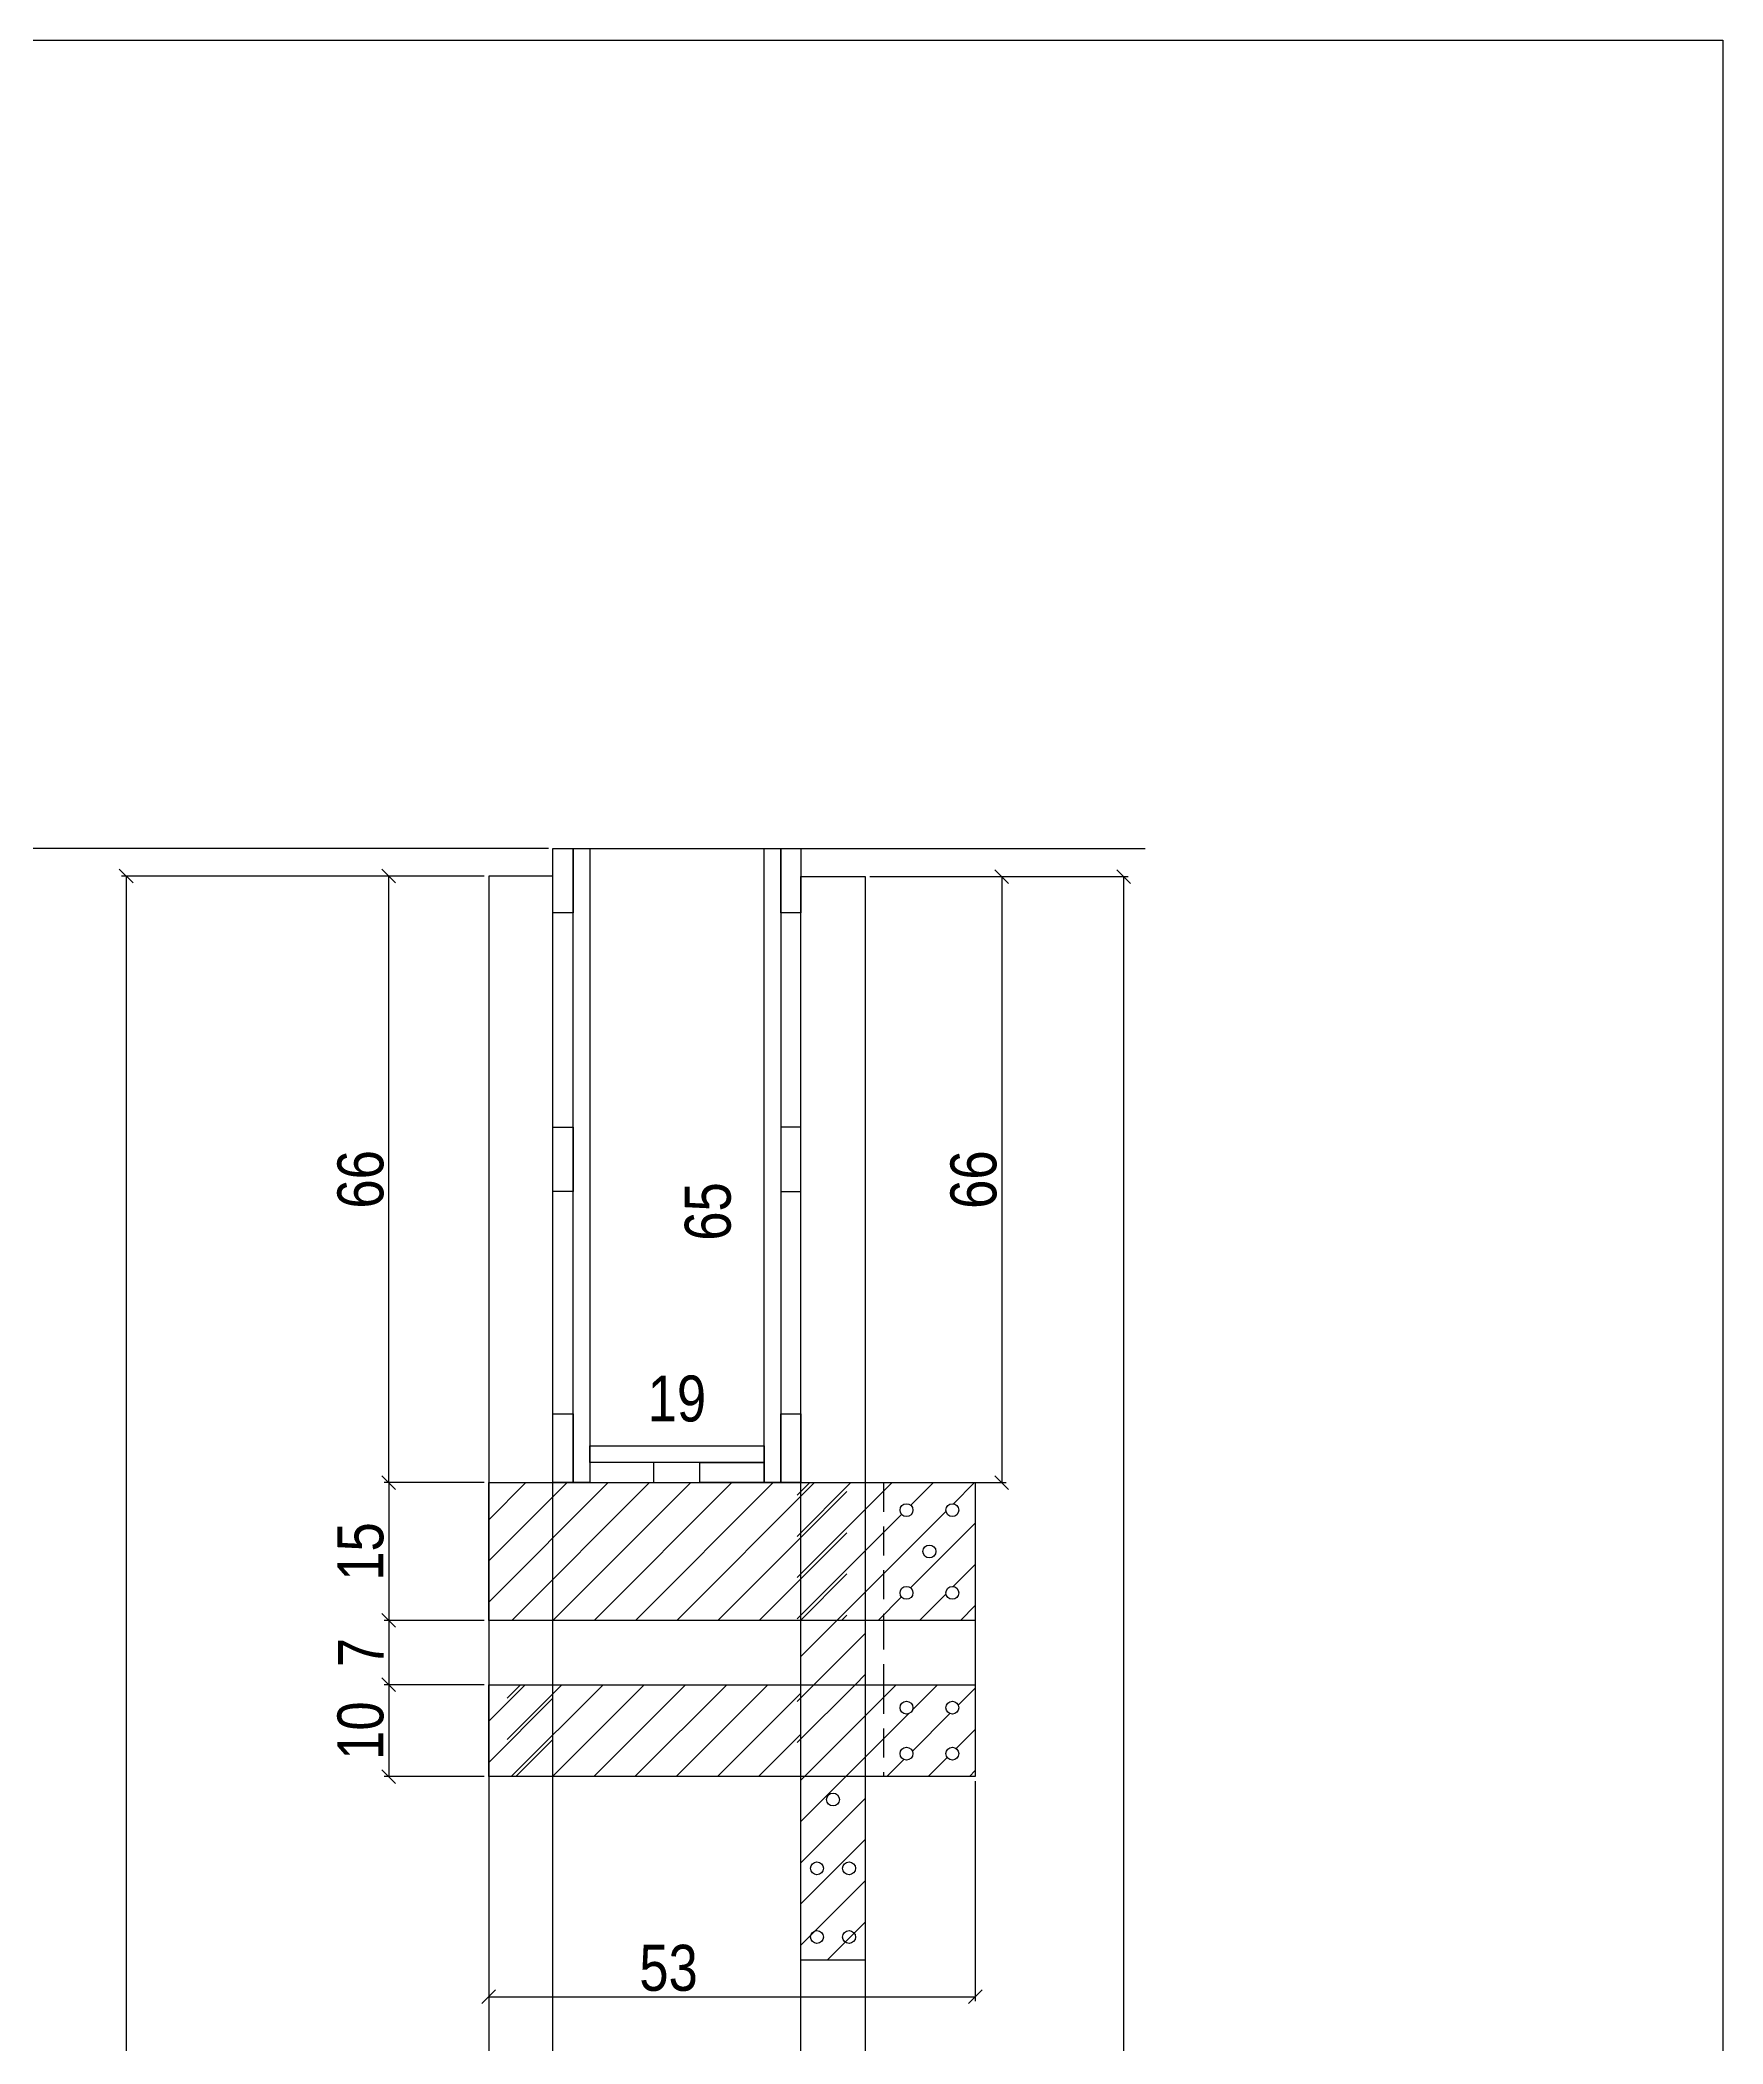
# Model space of a CAD drawing. Extents: x 18655 to 161354, y 153625 to 209880.
# Drawn here: x 21472.8 to 21839.4, y 206130.8 to 206567 of the extents above; entities that cross this region are included whole.
import ezdxf

# ---------------------------------------------------------------- set-up
doc = ezdxf.new("R2010")
doc.units = 0
doc.linetypes.add('DASHED2', pattern=[9.525, 6.35, -3.175])
doc.layers.get('0').update_dxf_attribs({"linetype": 'CONTINUOUS'})
doc.layers.get('DEFPOINTS').update_dxf_attribs({"linetype": 'CONTINUOUS'})
for name, color, linetype in [('COTA', 241, 'CONTINUOUS'), ('detalhes', 4, 'CONTINUOUS'), ('SARR_2.2x10', 60, 'CONTINUOUS'), ('SARR_7x7', 40, 'CONTINUOUS'), ('TIRAS REESCORAMENTO', 252, 'CONTINUOUS'), ('VIGAS', 3, 'CONTINUOUS')]:
    doc.layers.add(name, color=color, linetype=linetype)
doc.styles.add('COTA TECNICA 2X', font='techl___.ttf', dxfattribs={"height": 10})
doc.dimstyles.new('SECAO', dxfattribs={"dimscale": 0.333333, "dimtxt": 5, "dimasz": 9, "dimexe": 3, "dimexo": 3, "dimgap": 3, "dimtad": 1, "dimdec": 1, "dimlfac": 0.5, "dimzin": 12, "dimdsep": 46, "dimtxsty": 'COTA TECNICA 2X', "dimblk1": 'OBLIQUE', "dimblk2": 'OBLIQUE', "dimsah": 1, "dimcen": 0.9, "dimclrd": 4, "dimclre": 4, "dimclrt": 240, "dimadec": 1, "dimazin": 3, "dimtfac": 1, "dimtdec": 1, "dimtmove": 0, "dimatfit": 3, "dimfxl": 1, "dimtolj": 1, "dimtzin": 12, "dimarcsym": 0})
pattern_1 = [(45, (-4557.094, 8712.161), (-4.49012806, 4.49012806), [])]

# ---------------------------------------------------------------- blocks, each defined once
blk = doc.blocks.new('_Oblique')
at = {"color": 0, "linetype": 'ByBlock', "lineweight": -2}
blk.add_line((-0.5, -0.5), (0.5, 0.5), dxfattribs=at)
blk = doc.blocks.new('*D2796')
at = {"layer": 'DEFPOINTS', "color": 0, "transparency": 16777216}
for p in [(21570.51, 206385.03), (21491.55, 205834.94), (21570.51, 205834.94)]:
    blk.add_point(p, dxfattribs=at)
at = {"layer": 'detalhes', "color": 4, "lineweight": -2, "transparency": 16777216}
for p, q in [((21569.51, 206385.03), (21490.55, 206385.03)), ((21491.55, 206385.03), (21491.55, 205834.94)), ((21569.51, 205834.94), (21490.55, 205834.94))]:
    blk.add_line(p, q, dxfattribs=at)
at = {"layer": 'detalhes', "color": 4, "lineweight": -2, "transparency": 16777216, "xscale": 3, "yscale": 3, "zscale": 3}
for p, rotation in [((21491.55, 206385.03), 90), ((21491.55, 205834.94), 270)]:
    blk.add_blockref('_Oblique', p, dxfattribs=dict(at, rotation=rotation))
at = {"layer": 'detalhes', "color": 240, "transparency": 16777216, "insert": (21485.44, 206109.98), "char_height": 10, "attachment_point": 5, "rotation": 90, "style": 'COTA TECNICA 2X'}
blk.add_mtext('\\A1;275', dxfattribs=at)
blk = doc.blocks.new('*D2802')
at = {"layer": 'DEFPOINTS', "color": 0, "transparency": 16777216}
for p in [(21548.74, 206385.03), (21570.51, 206385.03), (21570.51, 206252.98)]:
    blk.add_point(p, dxfattribs=at)
at = {"layer": 'detalhes', "color": 4, "lineweight": -2, "transparency": 16777216}
for p, q in [((21569.51, 206385.03), (21547.74, 206385.03)), ((21548.74, 206252.98), (21548.74, 206385.03)), ((21569.51, 206252.98), (21547.74, 206252.98))]:
    blk.add_line(p, q, dxfattribs=at)
at = {"layer": 'detalhes', "color": 4, "lineweight": -2, "transparency": 16777216, "xscale": 3, "yscale": 3, "zscale": 3}
for p, rotation in [((21548.74, 206385.03), 90), ((21548.74, 206252.98), 270)]:
    blk.add_blockref('_Oblique', p, dxfattribs=dict(at, rotation=rotation))
at = {"layer": 'detalhes', "color": 240, "transparency": 16777216, "insert": (21542.64, 206319), "char_height": 10, "attachment_point": 5, "rotation": 90, "style": 'COTA TECNICA 2X'}
blk.add_mtext('\\A1;66', dxfattribs=at)
blk = doc.blocks.new('*D2803')
at = {"layer": 'DEFPOINTS', "color": 0, "transparency": 16777216}
for p in [(21652.51, 206384.91), (21652.51, 206252.98), (21682.26, 206252.98)]:
    blk.add_point(p, dxfattribs=at)
at = {"layer": 'detalhes', "color": 4, "lineweight": -2, "transparency": 16777216}
for p, q in [((21653.51, 206384.91), (21683.26, 206384.91)), ((21682.26, 206384.91), (21682.26, 206252.98)), ((21653.51, 206252.98), (21683.26, 206252.98))]:
    blk.add_line(p, q, dxfattribs=at)
at = {"layer": 'detalhes', "color": 4, "lineweight": -2, "transparency": 16777216, "xscale": 3, "yscale": 3, "zscale": 3}
for p, rotation in [((21682.26, 206384.91), 90), ((21682.26, 206252.98), 270)]:
    blk.add_blockref('_Oblique', p, dxfattribs=dict(at, rotation=rotation))
at = {"layer": 'detalhes', "color": 240, "transparency": 16777216, "insert": (21676.16, 206318.94), "char_height": 10, "attachment_point": 5, "rotation": 90, "style": 'COTA TECNICA 2X'}
blk.add_mtext('\\A1;66', dxfattribs=at)
blk = doc.blocks.new('*D2804')
at = {"layer": 'DEFPOINTS', "color": 0, "transparency": 16777216}
for p in [(21584.51, 206391.03), (21448.05, 205814.94), (21570.51, 205814.94)]:
    blk.add_point(p, dxfattribs=at)
at = {"layer": 'detalhes', "color": 4, "lineweight": -2, "transparency": 16777216}
for p, q in [((21583.51, 206391.03), (21447.05, 206391.03)), ((21448.05, 206391.03), (21448.05, 205814.94)), ((21569.51, 205814.94), (21447.05, 205814.94))]:
    blk.add_line(p, q, dxfattribs=at)
at = {"layer": 'detalhes', "color": 4, "lineweight": -2, "transparency": 16777216, "xscale": 3, "yscale": 3, "zscale": 3}
for p, rotation in [((21448.05, 206391.03), 90), ((21448.05, 205814.94), 270)]:
    blk.add_blockref('_Oblique', p, dxfattribs=dict(at, rotation=rotation))
at = {"layer": 'detalhes', "color": 240, "transparency": 16777216, "insert": (21441.95, 206102.98), "char_height": 10, "attachment_point": 5, "rotation": 90, "style": 'COTA TECNICA 2X'}
blk.add_mtext('\\A1;288', dxfattribs=at)
blk = doc.blocks.new('*D2806')
at = {"layer": 'DEFPOINTS', "color": 0, "transparency": 16777216}
for p in [(21617.55, 206391.03), (21624.4, 206391.03), (21617.55, 206260.98)]:
    blk.add_point(p, dxfattribs=at)
at = {"layer": 'detalhes', "color": 240, "transparency": 16777216, "insert": (21618.29, 206312), "char_height": 10, "attachment_point": 5, "rotation": 90, "style": 'COTA TECNICA 2X'}
blk.add_mtext('\\A1;65', dxfattribs=at)
blk = doc.blocks.new('*D2807')
at = {"layer": 'DEFPOINTS', "color": 0, "transparency": 16777216}
for p in [(21592.51, 206265.13), (21630.51, 206265.13), (21630.51, 206265.13)]:
    blk.add_point(p, dxfattribs=at)
at = {"layer": 'detalhes', "color": 240, "transparency": 16777216, "insert": (21611.51, 206271.22), "char_height": 10, "attachment_point": 5, "style": 'COTA TECNICA 2X'}
blk.add_mtext('\\A1;19', dxfattribs=at)
blk = doc.blocks.new('*D2809')
at = {"layer": 'DEFPOINTS', "color": 0, "transparency": 16777216}
for p in [(21570.51, 206212.98), (21676.51, 206188.98), (21676.51, 206141.06)]:
    blk.add_point(p, dxfattribs=at)
at = {"layer": 'detalhes', "color": 4, "lineweight": -2, "transparency": 16777216}
for p, q in [((21570.51, 206211.98), (21570.51, 206140.06)), ((21676.51, 206187.98), (21676.51, 206140.06)), ((21570.51, 206141.06), (21676.51, 206141.06))]:
    blk.add_line(p, q, dxfattribs=at)
at = {"layer": 'detalhes', "color": 4, "lineweight": -2, "transparency": 16777216, "xscale": 3, "yscale": 3, "zscale": 3, "rotation": 180}
blk.add_blockref('_Oblique', (21570.51, 206141.06), dxfattribs=at)
at = {"layer": 'detalhes', "color": 4, "lineweight": -2, "transparency": 16777216, "xscale": 3, "yscale": 3, "zscale": 3}
blk.add_blockref('_Oblique', (21676.51, 206141.06), dxfattribs=at)
at = {"layer": 'detalhes', "color": 240, "transparency": 16777216, "insert": (21609.69, 206147.28), "char_height": 10, "attachment_point": 5, "style": 'COTA TECNICA 2X'}
blk.add_mtext('\\A1;53', dxfattribs=at)
blk = doc.blocks.new('*D2810')
at = {"layer": 'DEFPOINTS', "color": 0, "transparency": 16777216}
for p in [(21653.51, 206384.91), (21653.51, 205834.94), (21708.8, 205834.94)]:
    blk.add_point(p, dxfattribs=at)
at = {"layer": 'detalhes', "color": 4, "lineweight": -2, "transparency": 16777216}
for p, q in [((21654.51, 206384.91), (21709.8, 206384.91)), ((21708.8, 206384.91), (21708.8, 205834.94)), ((21654.51, 205834.94), (21709.8, 205834.94))]:
    blk.add_line(p, q, dxfattribs=at)
at = {"layer": 'detalhes', "color": 4, "lineweight": -2, "transparency": 16777216, "xscale": 3, "yscale": 3, "zscale": 3}
for p, rotation in [((21708.8, 206384.91), 90), ((21708.8, 205834.94), 270)]:
    blk.add_blockref('_Oblique', p, dxfattribs=dict(at, rotation=rotation))
at = {"layer": 'detalhes', "color": 240, "transparency": 16777216, "insert": (21702.7, 206109.92), "char_height": 10, "attachment_point": 5, "rotation": 90, "style": 'COTA TECNICA 2X'}
blk.add_mtext('\\A1;275', dxfattribs=at)
blk = doc.blocks.new('*D2812')
at = {"layer": 'DEFPOINTS', "color": 0, "transparency": 16777216}
for p in [(21570.51, 206252.98), (21548.74, 206222.98), (21570.51, 206222.98)]:
    blk.add_point(p, dxfattribs=at)
at = {"layer": 'detalhes', "color": 4, "lineweight": -2, "transparency": 16777216}
for p, q in [((21569.51, 206252.98), (21547.74, 206252.98)), ((21548.74, 206252.98), (21548.74, 206222.98)), ((21569.51, 206222.98), (21547.74, 206222.98))]:
    blk.add_line(p, q, dxfattribs=at)
at = {"layer": 'detalhes', "color": 4, "lineweight": -2, "transparency": 16777216, "xscale": 3, "yscale": 3, "zscale": 3}
for p, rotation in [((21548.74, 206252.98), 90), ((21548.74, 206222.98), 270)]:
    blk.add_blockref('_Oblique', p, dxfattribs=dict(at, rotation=rotation))
at = {"layer": 'detalhes', "color": 240, "transparency": 16777216, "insert": (21542.63, 206237.98), "char_height": 10, "attachment_point": 5, "rotation": 90, "style": 'COTA TECNICA 2X'}
blk.add_mtext('\\A1;15', dxfattribs=at)
blk = doc.blocks.new('*D2813')
at = {"layer": 'DEFPOINTS', "color": 0, "transparency": 16777216}
for p in [(21570.51, 206208.98), (21548.74, 206188.98), (21570.51, 206188.98)]:
    blk.add_point(p, dxfattribs=at)
at = {"layer": 'detalhes', "color": 4, "lineweight": -2, "transparency": 16777216}
for p, q in [((21569.51, 206208.98), (21547.74, 206208.98)), ((21548.74, 206208.98), (21548.74, 206188.98)), ((21569.51, 206188.98), (21547.74, 206188.98))]:
    blk.add_line(p, q, dxfattribs=at)
at = {"layer": 'detalhes', "color": 4, "lineweight": -2, "transparency": 16777216, "xscale": 3, "yscale": 3, "zscale": 3}
for p, rotation in [((21548.74, 206208.98), 90), ((21548.74, 206188.98), 270)]:
    blk.add_blockref('_Oblique', p, dxfattribs=dict(at, rotation=rotation))
at = {"layer": 'detalhes', "color": 240, "transparency": 16777216, "insert": (21542.64, 206198.98), "char_height": 10, "attachment_point": 5, "rotation": 90, "style": 'COTA TECNICA 2X'}
blk.add_mtext('\\A1;10', dxfattribs=at)
blk = doc.blocks.new('*D2814')
at = {"layer": 'DEFPOINTS', "color": 0, "transparency": 16777216}
for p in [(21570.51, 206222.98), (21548.74, 206208.98), (21570.51, 206208.98)]:
    blk.add_point(p, dxfattribs=at)
at = {"layer": 'detalhes', "color": 4, "lineweight": -2, "transparency": 16777216}
for p, q in [((21569.51, 206222.98), (21547.74, 206222.98)), ((21548.74, 206222.98), (21548.74, 206208.98)), ((21569.51, 206208.98), (21547.74, 206208.98))]:
    blk.add_line(p, q, dxfattribs=at)
at = {"layer": 'detalhes', "color": 4, "lineweight": -2, "transparency": 16777216, "xscale": 3, "yscale": 3, "zscale": 3}
for p, rotation in [((21548.74, 206222.98), 90), ((21548.74, 206208.98), 270)]:
    blk.add_blockref('_Oblique', p, dxfattribs=dict(at, rotation=rotation))
at = {"layer": 'detalhes', "color": 240, "transparency": 16777216, "insert": (21542.67, 206215.98), "char_height": 10, "attachment_point": 5, "rotation": 90, "style": 'COTA TECNICA 2X'}
blk.add_mtext('\\A1;7', dxfattribs=at)

msp = doc.modelspace()

# ---------------------------------------------------------------- hatches: boundary and pattern name
at = {"layer": 'COTA'}
h = msp.add_hatch(dxfattribs=at)
h.set_pattern_fill('ANSI31', color=256, scale=2, style=0)
h.set_pattern_definition([(45, (-4547.094, 8712.161), (-4.49012806, 4.49012806), [])])
h.paths.add_polyline_path([(21648.51, 206252.98), (21570.51, 206252.98), (21570.51, 206222.98), (21648.51, 206222.98)])
h = msp.add_hatch(dxfattribs=at)
h.set_pattern_fill('ANSI31', color=256, scale=2, style=0)
h.set_pattern_definition(pattern_1)
h.paths.add_polyline_path([(21651.71, 206252.98), (21637.71, 206252.98), (21637.71, 206222.98), (21651.71, 206222.98)])
h = msp.add_hatch(dxfattribs=at)
h.set_pattern_fill('ANSI31', color=256, scale=2, style=0)
h.set_pattern_definition(pattern_1)
h.paths.add_polyline_path([(21676.51, 206252.98), (21651.71, 206252.98), (21651.71, 206222.98), (21676.51, 206222.98)])
h.paths.add_polyline_path([(21662.91, 206228.98, -1), (21660.11, 206228.98, -1)], flags=16)
h.paths.add_polyline_path([(21665.11, 206237.98, -1), (21667.91, 206237.98, -1)], flags=16)
h.paths.add_polyline_path([(21660.11, 206246.98, -1), (21662.91, 206246.98, -1)], flags=16)
h.paths.add_polyline_path([(21672.91, 206228.98, -1), (21670.11, 206228.98, -1)], flags=16)
h.paths.add_polyline_path([(21670.11, 206246.98, -1), (21672.91, 206246.98, -1)], flags=16)
h = msp.add_hatch(dxfattribs=at)
h.set_pattern_fill('ANSI31', color=256, scale=2, style=0)
h.set_pattern_definition(pattern_1)
h.paths.add_polyline_path([(21638.51, 206222.98), (21638.51, 206208.98), (21652.51, 206208.98), (21652.51, 206222.98)])
h = msp.add_hatch(dxfattribs=at)
h.set_pattern_fill('ANSI31', color=256, scale=2, style=0)
h.set_pattern_definition(pattern_1)
h.paths.add_polyline_path([(21584.51, 206208.98), (21570.51, 206208.98), (21570.51, 206188.98), (21584.51, 206188.98)])
h = msp.add_hatch(dxfattribs=at)
h.set_pattern_fill('ANSI31', color=256, scale=2, style=0)
h.set_pattern_definition([(45, (-4567.094, 8712.161), (-4.49012806, 4.49012806), [])])
h.paths.add_polyline_path([(21638.51, 206208.98), (21574.51, 206208.98), (21574.51, 206188.98), (21638.51, 206188.98)])
h = msp.add_hatch(dxfattribs=at)
h.set_pattern_fill('ANSI31', color=256, scale=2, style=0)
h.set_pattern_definition(pattern_1)
h.paths.add_polyline_path([(21651.71, 206208.98), (21637.71, 206208.98), (21637.71, 206188.98), (21651.71, 206188.98)])
h = msp.add_hatch(dxfattribs=at)
h.set_pattern_fill('ANSI31', color=256, scale=2, style=0)
h.set_pattern_definition(pattern_1)
h.paths.add_polyline_path([(21676.51, 206208.98), (21651.71, 206208.98), (21651.71, 206188.98), (21676.51, 206188.98)])
h.paths.add_polyline_path([(21660.11, 206203.98, -1), (21662.91, 206203.98, -1)], flags=16)
h.paths.add_polyline_path([(21662.91, 206193.98, -1), (21660.11, 206193.98, -1)], flags=16)
h.paths.add_polyline_path([(21670.11, 206203.98, -1), (21672.91, 206203.98, -1)], flags=16)
h.paths.add_polyline_path([(21672.91, 206193.98, -1), (21670.11, 206193.98, -1)], flags=16)
h = msp.add_hatch(dxfattribs=at)
h.set_pattern_fill('ANSI31', color=256, scale=2, style=0)
h.set_pattern_definition(pattern_1)
h.paths.add_polyline_path([(21638.51, 206149.04), (21652.51, 206149.04), (21652.51, 206188.98), (21638.51, 206188.98)])

# ---------------------------------------------------------------- linework, layer by layer
at = {"linetype": 'Continuous'}
msp.add_line((21676.51, 206222.98), (21676.51, 206208.98), dxfattribs=at)
msp.add_line((21652.51, 206149.04), (21638.51, 206149.04))
for centre in [(21661.51, 206246.98), (21671.51, 206246.98), (21666.51, 206237.98), (21661.51, 206228.98), (21671.51, 206228.98), (21661.51, 206203.98), (21671.51, 206203.98), (21661.51, 206193.98), (21671.51, 206193.98), (21645.51, 206183.98), (21642.01, 206169.01), (21649.01, 206169.01), (21642.01, 206154.04), (21649.01, 206154.04)]:
    msp.add_circle(centre, 1.4)
at = {"layer": 'COTA', "linetype": 'DASHED2'}
for p, q in [((21656.51, 206252.98), (21656.51, 206222.98)), ((21656.51, 206222.98), (21656.51, 206208.98)), ((21656.51, 206208.98), (21656.51, 206188.98))]:
    msp.add_line(p, q, dxfattribs=at)
at = {"layer": 'SARR_2.2x10', "linetype": 'Continuous'}
for points in [[(21676.51, 206222.98), (21570.51, 206222.98), (21570.51, 206252.98), (21676.51, 206252.98)], [(21676.51, 206188.98), (21570.51, 206188.98), (21570.51, 206208.98), (21676.51, 206208.98)]]:
    msp.add_lwpolyline(points, close=True, dxfattribs=at)
at = {"layer": 'SARR_7x7', "linetype": 'Continuous'}
for points in [[(21570.51, 205834.94), (21584.51, 205834.94), (21584.51, 206385.03), (21570.51, 206385.03)], [(21652.51, 205834.94), (21638.51, 205834.94), (21638.51, 206384.91), (21652.51, 206384.91)]]:
    msp.add_lwpolyline(points, close=True, dxfattribs=at)
at = {"layer": 'TIRAS REESCORAMENTO', "linetype": 'ByBlock'}
msp.add_line((21592.51, 206391.03), (21713.47, 206391.03), dxfattribs=at)
for points in [[(21584.51, 206391.03), (21588.91, 206391.03), (21588.91, 206377.03), (21584.51, 206377.03)], [(21634.11, 206391.03), (21638.51, 206391.03), (21638.51, 206377.03), (21634.11, 206377.03)], [(21584.51, 206330.34), (21588.91, 206330.34), (21588.91, 206316.34), (21584.51, 206316.34)], [(21638.51, 206330.34), (21634.11, 206330.34), (21634.11, 206316.34), (21638.51, 206316.34)], [(21584.51, 206267.98), (21588.91, 206267.98), (21588.91, 206252.98), (21584.51, 206252.98)], [(21634.11, 206267.98), (21638.51, 206267.98), (21638.51, 206252.98), (21634.11, 206252.98)], [(21630.51, 206257.38), (21592.51, 206257.38), (21592.51, 206260.98), (21630.51, 206260.98)], [(21606.51, 206252.98), (21606.51, 206257.38), (21592.51, 206257.38), (21592.51, 206252.98)], [(21616.47, 206252.98), (21616.47, 206257.38), (21630.51, 206257.38), (21630.51, 206252.98)]]:
    msp.add_lwpolyline(points, close=True, dxfattribs=at)
for points in [[(21592.51, 206252.98), (21588.91, 206252.98), (21588.91, 206391.03), (21592.51, 206391.03), (21592.51, 206252.98)], [(21634.11, 206252.98), (21630.51, 206252.98), (21630.51, 206391.03), (21634.11, 206391.03), (21634.11, 206252.98)]]:
    msp.add_lwpolyline(points, dxfattribs=at)
at = {"layer": 'VIGAS', "color": 5}
msp.add_lwpolyline([(21839.35, 205602.23), (21242.54, 205602.23), (21242.54, 206567.02), (21839.35, 206567.02)], close=True, dxfattribs=at)

# ---------------------------------------------------------------- dimensions: what is measured, and where the dimension line sits
at = {"layer": 'detalhes', "color": 3}
for base, p1, p2, picture, middle in [((21448.05, 205814.94), (21584.51, 206391.03), (21570.51, 205814.94), '*D2804', (21441.95, 206102.98)), ((21491.55, 205834.94), (21570.51, 206385.03), (21570.51, 205834.94), '*D2796', (21485.44, 206109.98)), ((21548.74, 206385.03), (21570.51, 206252.98), (21570.51, 206385.03), '*D2802', (21542.64, 206319)), ((21682.26, 206252.98), (21652.51, 206384.91), (21652.51, 206252.98), '*D2803', (21676.16, 206318.94)), ((21708.8, 205834.94), (21653.51, 206384.91), (21653.51, 205834.94), '*D2810', (21702.7, 206109.92)), ((21548.74, 206222.98), (21570.51, 206252.98), (21570.51, 206222.98), '*D2812', (21542.63, 206237.98)), ((21548.74, 206208.98), (21570.51, 206222.98), (21570.51, 206208.98), '*D2814', (21542.67, 206215.98)), ((21548.74, 206188.98), (21570.51, 206208.98), (21570.51, 206188.98), '*D2813', (21542.64, 206198.98))]:
    dim = msp.add_linear_dim(base=base, p1=p1, p2=p2, angle=90, dimstyle='SECAO', dxfattribs=at)
    dim.commit()
    dim.dimension.update_dxf_attribs({"geometry": picture, "text_midpoint": middle})
dim = msp.add_linear_dim(base=(21624.4, 206391.03), p1=(21617.55, 206260.98), p2=(21617.55, 206391.03), angle=90, dimstyle='SECAO', override={"dimse1": 1, "dimse2": 1, "dimsd1": 1, "dimsd2": 1}, dxfattribs=at)
dim.commit()
dim.dimension.update_dxf_attribs({"geometry": '*D2806', "text_midpoint": (21624.4, 206312), "dimtype": 160})
dim = msp.add_linear_dim(base=(21630.51, 206265.13), p1=(21592.51, 206265.13), p2=(21630.51, 206265.13), dimstyle='SECAO', override={"dimse1": 1, "dimse2": 1, "dimsd1": 1, "dimsd2": 1}, dxfattribs=at)
dim.commit()
dim.dimension.update_dxf_attribs({"geometry": '*D2807', "text_midpoint": (21611.51, 206271.22)})
dim = msp.add_linear_dim(base=(21676.51, 206141.06), p1=(21570.51, 206212.98), p2=(21676.51, 206188.98), dimstyle='SECAO', dxfattribs=at)
dim.commit()
dim.dimension.update_dxf_attribs({"geometry": '*D2809', "text_midpoint": (21609.69, 206141.06), "dimtype": 160})

doc.saveas('drawing.dxf')
